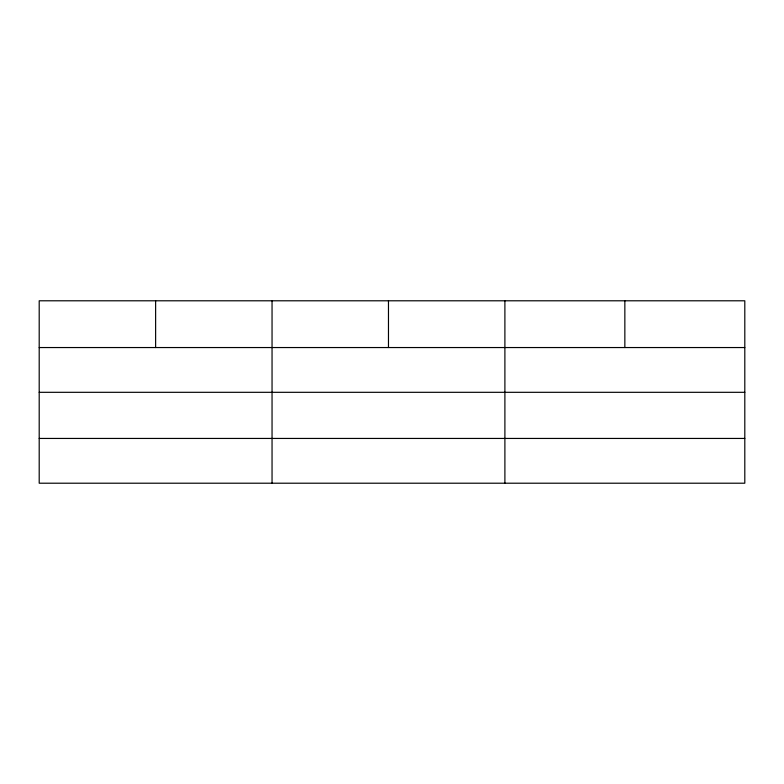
<?xml version="1.0" encoding="UTF-8"?>
<svg xmlns="http://www.w3.org/2000/svg" width="784" height="784" viewBox="0 0 784 784"><rect width="100%" height="100%" fill="white"/><g stroke="black" fill="none" stroke-linecap="round" stroke-linejoin="round"><path stroke-width="1.18" d="M744.8 392.314L744.8 300.791L39.2 300.791L39.2 483.209L744.8 483.209L744.8 392.314L39.2 392.314M39.2 347.547L744.8 347.547M39.2 438.442L744.8 438.442M624.848 300.791L624.848 347.547M504.896 300.791L504.896 483.209M388.472 300.791L388.472 347.547M272.048 300.791L272.048 483.209M155.624 300.791L155.624 347.547"/></g></svg>
